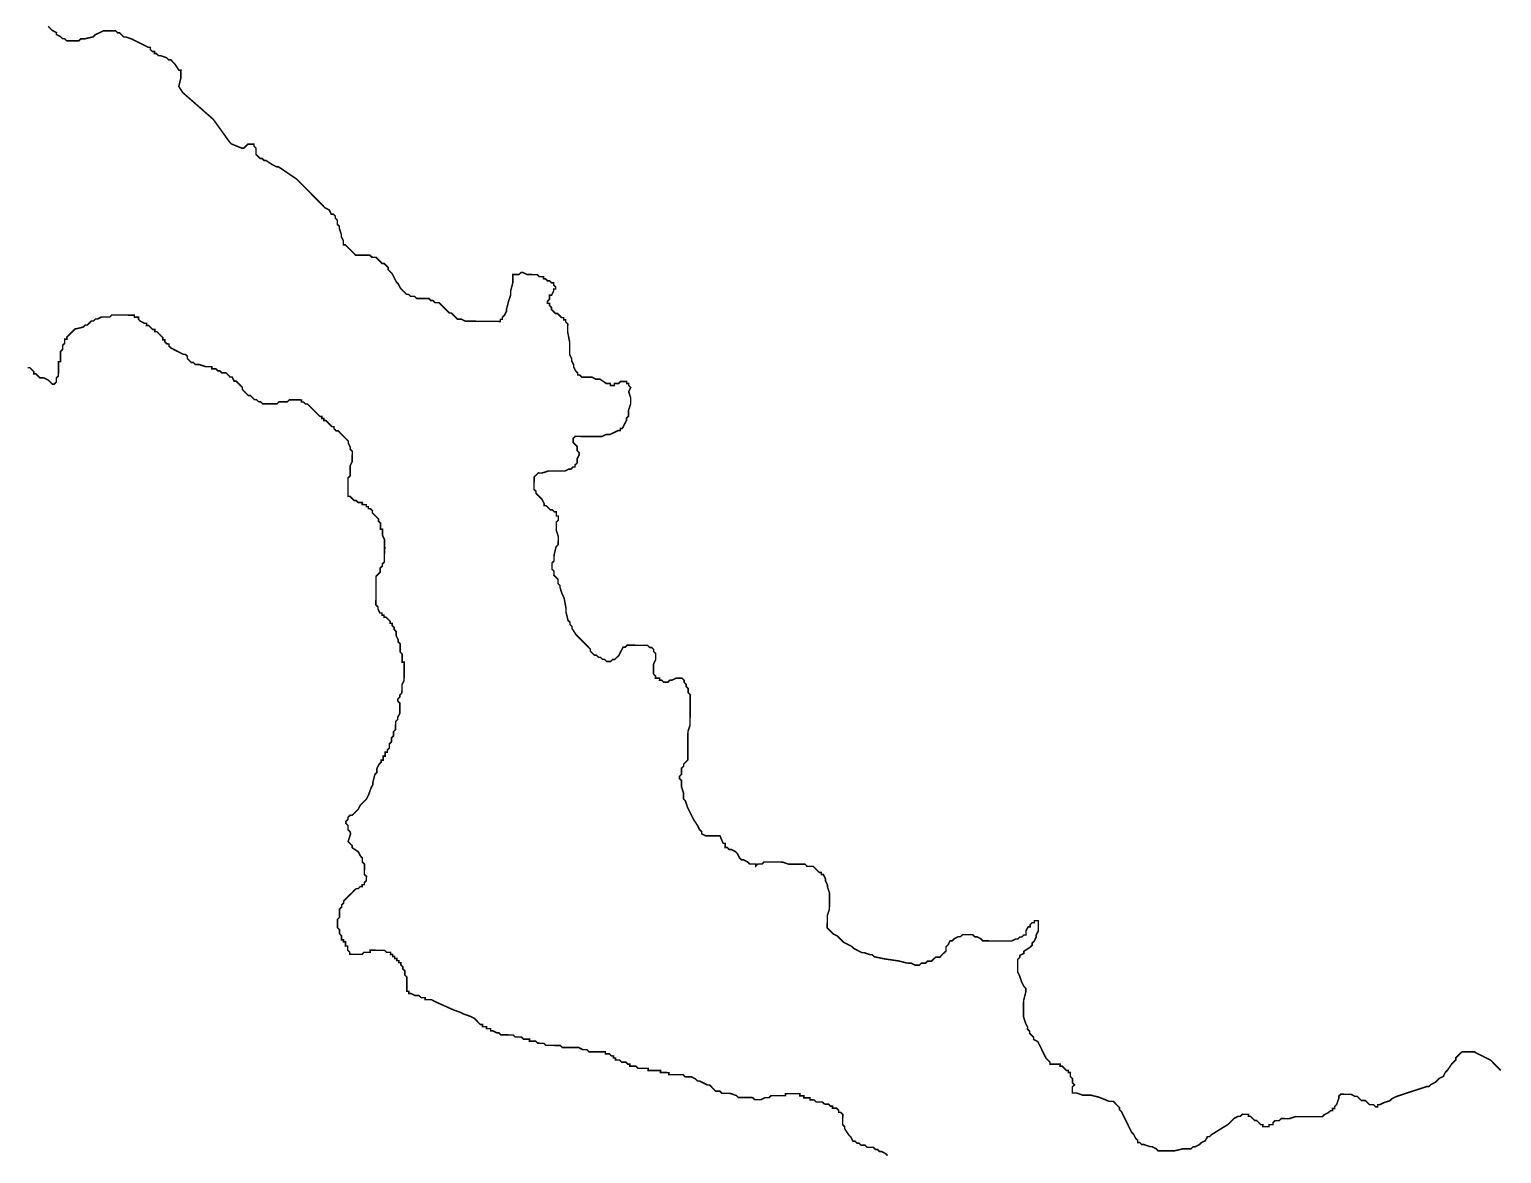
# Model space of a CAD drawing. Header units: metres. Extents: x 290190 to 339802, y 1811045 to 1991312.
# Drawn here: x 323827 to 326725, y 1852007 to 1854220 of the extents above; entities that cross this region are included whole.
import ezdxf

# ---------------------------------------------------------------- set-up
doc = ezdxf.new("R2010")
doc.units = ezdxf.units.M
doc.header["$MEASUREMENT"] = 0
doc.layers.add('HAZARDS LINE', color=1, linetype='Continuous')

msp = doc.modelspace()

# ---------------------------------------------------------------- linework, layer by layer
at = {"layer": 'HAZARDS LINE', "lineweight": 18}
for points in [[(326723.5, 1852170.7, 3.03, 3.03, 0), (326715.4, 1852178.8, 3.03, 3.03, 0), (326707.4, 1852186.9, 3.03, 3.03, 0), (326703.4, 1852190.9, 3.03, 3.03, 0), (326695.3, 1852195, 3.03, 3.03, 0), (326687.3, 1852199.1, 3.03, 3.03, 0), (326671.2, 1852207.2, 3.03, 3.03, 0), (326647, 1852207.3, 3.03, 3.03, 0), (326642.9, 1852203.3, 3.03, 3.03, 0), (326634.8, 1852195.3, 3.03, 3.03, 0), (326634.8, 1852191.3, 3.03, 3.03, 0), (326626.7, 1852183.2, 3.03, 3.03, 0), (326618.6, 1852171.2, 3.03, 3.03, 0), (326614.5, 1852167.2, 3.03, 3.03, 0), (326610.5, 1852159.1, 3.03, 3.03, 0), (326602.4, 1852155.1, 3.03, 3.03, 0), (326598.3, 1852151.1, 3.03, 3.03, 0), (326594.3, 1852147.1, 3.03, 3.03, 0), (326586.2, 1852143.1, 3.03, 3.03, 0), (326582.1, 1852139.1, 3.03, 3.03, 0), (326578.1, 1852139.1, 3.03, 3.03, 0), (326566, 1852135.1, 3.03, 3.03, 0), (326541.7, 1852127.2, 3.03, 3.03, 0), (326517.5, 1852119.2, 3.03, 3.03, 0), (326509.4, 1852115.2, 3.03, 3.03, 0), (326505.4, 1852111.2, 3.03, 3.03, 0), (326493.2, 1852107.2, 3.03, 3.03, 0), (326485.1, 1852103.2, 3.03, 3.03, 0), (326481.1, 1852103.2, 3.03, 3.03, 0), (326481.1, 1852099.2, 3.03, 3.03, 0), (326477.1, 1852099.2, 3.03, 3.03, 0), (326473, 1852103.3, 3.03, 3.03, 0), (326465, 1852103.3, 3.03, 3.03, 0), (326456.9, 1852111.4, 3.03, 3.03, 0), (326448.9, 1852111.5, 3.03, 3.03, 0), (326440.9, 1852119.6, 3.03, 3.03, 0), (326436.8, 1852119.6, 3.03, 3.03, 0), (326428.8, 1852123.7, 3.03, 3.03, 0), (326408.6, 1852123.8, 3.03, 3.03, 0), (326404.5, 1852119.8, 3.03, 3.03, 0), (326404.5, 1852115.7, 3.03, 3.03, 0), (326400.4, 1852103.6, 3.03, 3.03, 0), (326396.4, 1852099.6, 3.03, 3.03, 0), (326396.4, 1852095.6, 3.03, 3.03, 0), (326392.3, 1852095.6, 3.03, 3.03, 0), (326392.3, 1852091.6, 3.03, 3.03, 0), (326388.3, 1852091.6, 3.03, 3.03, 0), (326384.2, 1852087.6, 3.03, 3.03, 0), (326376.1, 1852083.6, 3.03, 3.03, 0), (326372.1, 1852079.6, 3.03, 3.03, 0), (326319.6, 1852079.8, 3.03, 3.03, 0), (326307.5, 1852075.8, 3.03, 3.03, 0), (326291.4, 1852075.9, 3.03, 3.03, 0), (326287.3, 1852071.9, 3.03, 3.03, 0), (326279.3, 1852071.9, 3.03, 3.03, 0), (326275.2, 1852067.9, 3.03, 3.03, 0), (326275.2, 1852063.9, 3.03, 3.03, 0), (326267.1, 1852063.9, 3.03, 3.03, 0), (326267.1, 1852059.9, 3.03, 3.03, 0), (326255, 1852060, 3.03, 3.03, 0), (326255, 1852064, 3.03, 3.03, 0), (326251, 1852064, 3.03, 3.03, 0), (326243, 1852072.1, 3.03, 3.03, 0), (326238.9, 1852072.1, 3.03, 3.03, 0), (326230.9, 1852080.2, 3.03, 3.03, 0), (326226.9, 1852080.3, 3.03, 3.03, 0), (326226.9, 1852084.3, 3.03, 3.03, 0), (326214.8, 1852084.4, 3.03, 3.03, 0), (326210.7, 1852080.3, 3.03, 3.03, 0), (326206.7, 1852080.4, 3.03, 3.03, 0), (326198.6, 1852076.4, 3.03, 3.03, 0), (326186.5, 1852064.3, 3.03, 3.03, 0), (326154.1, 1852044.3, 3.03, 3.03, 0), (326150, 1852040.3, 3.03, 3.03, 0), (326146, 1852040.3, 3.03, 3.03, 0), (326141.9, 1852032.3, 3.03, 3.03, 0), (326133.8, 1852028.3, 3.03, 3.03, 0), (326129.8, 1852024.3, 3.03, 3.03, 0), (326121.7, 1852020.3, 3.03, 3.03, 0), (326117.7, 1852020.3, 3.03, 3.03, 0), (326113.6, 1852016.3, 3.03, 3.03, 0), (326097.5, 1852016.3, 3.03, 3.03, 0), (326081.3, 1852012.4, 3.03, 3.03, 0), (326049.1, 1852012.5, 3.03, 3.03, 0), (326045, 1852016.6, 3.03, 3.03, 0), (326037, 1852020.7, 3.03, 3.03, 0), (326033, 1852020.7, 3.03, 3.03, 0), (326020.9, 1852024.8, 3.03, 3.03, 0), (326016.8, 1852024.8, 3.03, 3.03, 0), (326012.8, 1852028.8, 3.03, 3.03, 0), (326008.8, 1852028.9, 3.03, 3.03, 0), (326008.8, 1852032.9, 3.03, 3.03, 0), (326004.8, 1852037, 3.03, 3.03, 0), (326000.8, 1852045, 3.03, 3.03, 0), (325996.8, 1852049.1, 3.03, 3.03, 0), (325984.8, 1852073.4, 3.03, 3.03, 0), (325976.8, 1852089.5, 3.03, 3.03, 0), (325972.8, 1852093.6, 3.03, 3.03, 0), (325972.8, 1852097.6, 3.03, 3.03, 0), (325968.8, 1852101.7, 3.03, 3.03, 0), (325964.8, 1852105.7, 3.03, 3.03, 0), (325960.8, 1852109.8, 3.03, 3.03, 0), (325952.7, 1852109.8, 3.03, 3.03, 0), (325932.6, 1852118, 3.03, 3.03, 0), (325916.5, 1852122.1, 3.03, 3.03, 0), (325900.3, 1852122.2, 3.03, 3.03, 0), (325888.3, 1852126.3, 3.03, 3.03, 0), (325880.2, 1852126.3, 3.03, 3.03, 0), (325880.2, 1852138.4, 3.03, 3.03, 0), (325884.3, 1852142.4, 3.03, 3.03, 0), (325880.3, 1852146.5, 3.03, 3.03, 0), (325880.3, 1852154.6, 3.03, 3.03, 0), (325876.3, 1852158.6, 3.03, 3.03, 0), (325876.3, 1852166.7, 3.03, 3.03, 0), (325872.3, 1852166.7, 3.03, 3.03, 0), (325872.3, 1852170.7, 3.03, 3.03, 0), (325868.3, 1852170.7, 3.03, 3.03, 0), (325864.3, 1852174.8, 3.03, 3.03, 0), (325860.3, 1852178.9, 3.03, 3.03, 0), (325856.2, 1852178.9, 3.03, 3.03, 0), (325856.3, 1852182.9, 3.03, 3.03, 0), (325836.1, 1852183, 3.03, 3.03, 0), (325836.1, 1852187, 3.03, 3.03, 0), (325828.1, 1852195.1, 3.03, 3.03, 0), (325824.1, 1852203.2, 3.03, 3.03, 0), (325820.1, 1852211.3, 3.03, 3.03, 0), (325812.1, 1852227.5, 3.03, 3.03, 0), (325804, 1852231.6, 3.03, 3.03, 0), (325804.1, 1852235.6, 3.03, 3.03, 0), (325796, 1852243.7, 3.03, 3.03, 0), (325796.1, 1852247.8, 3.03, 3.03, 0), (325792, 1852251.8, 3.03, 3.03, 0), (325792.1, 1852255.8, 3.03, 3.03, 0), (325788.1, 1852263.9, 3.03, 3.03, 0), (325784.1, 1852276.1, 3.03, 3.03, 0), (325784.2, 1852308.3, 3.03, 3.03, 0), (325788.4, 1852324.4, 3.03, 3.03, 0), (325788.4, 1852332.5, 3.03, 3.03, 0), (325784.4, 1852336.6, 3.03, 3.03, 0), (325780.4, 1852344.7, 3.03, 3.03, 0), (325776.4, 1852356.8, 3.03, 3.03, 0), (325772.4, 1852364.9, 3.03, 3.03, 0), (325772.5, 1852389.1, 3.03, 3.03, 0), (325776.6, 1852393.1, 3.03, 3.03, 0), (325776.6, 1852397.1, 3.03, 3.03, 0), (325784.7, 1852401.1, 3.03, 3.03, 0), (325784.7, 1852405.2, 3.03, 3.03, 0), (325796.9, 1852413.2, 3.03, 3.03, 0), (325800.9, 1852417.2, 3.03, 3.03, 0), (325800.9, 1852421.2, 3.03, 3.03, 0), (325805, 1852425.2, 3.03, 3.03, 0), (325809.1, 1852433.3, 3.03, 3.03, 0), (325809.1, 1852437.3, 3.03, 3.03, 0), (325813.1, 1852445.4, 3.03, 3.03, 0), (325813.2, 1852465.5, 3.03, 3.03, 0), (325805.2, 1852465.6, 3.03, 3.03, 0), (325805.2, 1852461.5, 3.03, 3.03, 0), (325801.1, 1852461.6, 3.03, 3.03, 0), (325797.1, 1852457.5, 3.03, 3.03, 0), (325797, 1852453.5, 3.03, 3.03, 0), (325793, 1852453.5, 3.03, 3.03, 0), (325788.9, 1852445.5, 3.03, 3.03, 0), (325788.9, 1852437.4, 3.03, 3.03, 0), (325784.9, 1852437.4, 3.03, 3.03, 0), (325780.8, 1852433.4, 3.03, 3.03, 0), (325776.8, 1852433.4, 3.03, 3.03, 0), (325772.7, 1852429.4, 3.03, 3.03, 0), (325768.7, 1852429.4, 3.03, 3.03, 0), (325760.6, 1852425.4, 3.03, 3.03, 0), (325704.1, 1852425.7, 3.03, 3.03, 0), (325700.1, 1852429.8, 3.03, 3.03, 0), (325692.1, 1852433.8, 3.03, 3.03, 0), (325688, 1852433.9, 3.03, 3.03, 0), (325684, 1852437.9, 3.03, 3.03, 0), (325663.9, 1852438, 3.03, 3.03, 0), (325659.8, 1852434, 3.03, 3.03, 0), (325655.8, 1852434, 3.03, 3.03, 0), (325647.7, 1852430, 3.03, 3.03, 0), (325643.6, 1852426, 3.03, 3.03, 0), (325639.6, 1852426, 3.03, 3.03, 0), (325635.5, 1852418, 3.03, 3.03, 0), (325631.5, 1852414, 3.03, 3.03, 0), (325631.4, 1852405.9, 3.03, 3.03, 0), (325623.3, 1852397.9, 3.03, 3.03, 0), (325619.3, 1852393.8, 3.03, 3.03, 0), (325611.2, 1852393.9, 3.03, 3.03, 0), (325603.1, 1852385.9, 3.03, 3.03, 0), (325595, 1852385.9, 3.03, 3.03, 0), (325591, 1852381.9, 3.03, 3.03, 0), (325582.9, 1852381.9, 3.03, 3.03, 0), (325578.9, 1852377.9, 3.03, 3.03, 0), (325570.8, 1852377.9, 3.03, 3.03, 0), (325562.7, 1852382, 3.03, 3.03, 0), (325554.7, 1852382.1, 3.03, 3.03, 0), (325538.6, 1852386.2, 3.03, 3.03, 0), (325510.3, 1852390.3, 3.03, 3.03, 0), (325490.2, 1852394.5, 3.03, 3.03, 0), (325486.2, 1852398.5, 3.03, 3.03, 0), (325482.1, 1852398.5, 3.03, 3.03, 0), (325470.1, 1852402.6, 3.03, 3.03, 0), (325466, 1852402.6, 3.03, 3.03, 0), (325458, 1852406.7, 3.03, 3.03, 0), (325449.9, 1852410.8, 3.03, 3.03, 0), (325445.9, 1852414.9, 3.03, 3.03, 0), (325429.8, 1852423, 3.03, 3.03, 0), (325417.8, 1852435.2, 3.03, 3.03, 0), (325409.7, 1852439.2, 3.03, 3.03, 0), (325401.7, 1852447.3, 3.03, 3.03, 0), (325397.7, 1852451.4, 3.03, 3.03, 0), (325397.8, 1852475.6, 3.03, 3.03, 0), (325401.9, 1852487.7, 3.03, 3.03, 0), (325402.1, 1852520, 3.03, 3.03, 0), (325398.1, 1852532.1, 3.03, 3.03, 0), (325398.1, 1852536.1, 3.03, 3.03, 0), (325394.1, 1852544.2, 3.03, 3.03, 0), (325394.1, 1852548.2, 3.03, 3.03, 0), (325390.1, 1852556.3, 3.03, 3.03, 0), (325386.1, 1852556.3, 3.03, 3.03, 0), (325386.1, 1852560.4, 3.03, 3.03, 0), (325382.1, 1852560.4, 3.03, 3.03, 0), (325378.1, 1852564.5, 3.03, 3.03, 0), (325370, 1852572.6, 3.03, 3.03, 0), (325357.9, 1852572.6, 3.03, 3.03, 0), (325353.9, 1852576.7, 3.03, 3.03, 0), (325321.7, 1852576.8, 3.03, 3.03, 0), (325309.6, 1852580.9, 3.03, 3.03, 0), (325273.3, 1852581.1, 3.03, 3.03, 0), (325269.2, 1852577.1, 3.03, 3.03, 0), (325261.1, 1852577.1, 3.03, 3.03, 0), (325257.1, 1852573.1, 3.03, 3.03, 0), (325257.1, 1852577.1, 3.03, 3.03, 0), (325245, 1852577.2, 3.03, 3.03, 0), (325241, 1852581.2, 3.03, 3.03, 0), (325233, 1852585.3, 3.03, 3.03, 0), (325228.9, 1852585.3, 3.03, 3.03, 0), (325224.9, 1852589.4, 3.03, 3.03, 0), (325220.9, 1852597.5, 3.03, 3.03, 0), (325216.9, 1852601.5, 3.03, 3.03, 0), (325208.8, 1852605.6, 3.03, 3.03, 0), (325204.8, 1852605.6, 3.03, 3.03, 0), (325200.8, 1852609.7, 3.03, 3.03, 0), (325196.8, 1852609.7, 3.03, 3.03, 0), (325196.8, 1852617.8, 3.03, 3.03, 0), (325192.8, 1852617.8, 3.03, 3.03, 0), (325186.6, 1852632.4, 3.02, 3.02, 0), (325158.4, 1852632.6, 3.02, 3.02, 0), (325150.4, 1852636.6, 3.02, 3.02, 0), (325150.4, 1852640.7, 3.02, 3.02, 0), (325146.4, 1852644.7, 3.02, 3.02, 0), (325142.4, 1852652.8, 3.02, 3.02, 0), (325134.5, 1852664.9, 3.02, 3.02, 0), (325130.5, 1852673, 3.02, 3.02, 0), (325122.5, 1852689.1, 3.02, 3.02, 0), (325118.6, 1852701.2, 3.02, 3.02, 0), (325114.6, 1852705.3, 3.02, 3.02, 0), (325114.7, 1852717.4, 3.02, 3.02, 0), (325110.7, 1852729.5, 3.02, 3.02, 0), (325110.8, 1852741.5, 3.02, 3.02, 0), (325106.8, 1852745.6, 3.02, 3.02, 0), (325106.8, 1852749.6, 3.02, 3.02, 0), (325110.9, 1852753.6, 3.02, 3.02, 0), (325110.9, 1852765.7, 3.02, 3.02, 0), (325115, 1852769.7, 3.02, 3.02, 0), (325115, 1852773.7, 3.02, 3.02, 0), (325123.1, 1852781.7, 3.02, 3.02, 0), (325123.5, 1852838, 3.02, 3.02, 0), (325127.6, 1852850.1, 3.02, 3.02, 0), (325127.9, 1852910.5, 3.02, 3.02, 0), (325123.9, 1852914.5, 3.02, 3.02, 0), (325124, 1852922.6, 3.02, 3.02, 0), (325120, 1852926.6, 3.02, 3.02, 0), (325120, 1852930.6, 3.02, 3.02, 0), (325116, 1852934.7, 3.02, 3.02, 0), (325116, 1852938.7, 3.02, 3.02, 0), (325112, 1852942.8, 3.02, 3.02, 0), (325100, 1852942.8, 3.02, 3.02, 0), (325091.9, 1852938.9, 3.02, 3.02, 0), (325087.9, 1852938.9, 3.02, 3.02, 0), (325083.8, 1852934.9, 3.02, 3.02, 0), (325075.8, 1852934.9, 3.02, 3.02, 0), (325071.8, 1852939, 3.02, 3.02, 0), (325067.7, 1852939, 3.02, 3.02, 0), (325067.8, 1852943, 3.02, 3.02, 0), (325059.7, 1852943.1, 3.02, 3.02, 0), (325059.7, 1852947.1, 3.02, 3.02, 0), (325055.7, 1852951.2, 3.02, 3.02, 0), (325055.9, 1852971.3, 3.02, 3.02, 0), (325059.9, 1852979.3, 3.02, 3.02, 0), (325060, 1852991.4, 3.02, 3.02, 0), (325056, 1852995.4, 3.02, 3.02, 0), (325056, 1852999.5, 3.02, 3.02, 0), (325052, 1853003.5, 3.02, 3.02, 0), (325048, 1853003.5, 3.02, 3.02, 0), (325044, 1853007.6, 3.02, 3.02, 0), (325003.8, 1853007.8, 3.02, 3.02, 0), (324999.7, 1853003.8, 3.02, 3.02, 0), (324995.7, 1853003.8, 3.02, 3.02, 0), (324991.6, 1852995.8, 3.02, 3.02, 0), (324987.6, 1852987.8, 3.02, 3.02, 0), (324983.5, 1852983.8, 3.02, 3.02, 0), (324979.5, 1852979.8, 3.02, 3.02, 0), (324975.4, 1852979.8, 3.02, 3.02, 0), (324971.4, 1852975.8, 3.02, 3.02, 0), (324963.3, 1852975.9, 3.02, 3.02, 0), (324959.3, 1852979.9, 3.02, 3.02, 0), (324955.3, 1852979.9, 3.02, 3.02, 0), (324951.3, 1852984, 3.02, 3.02, 0), (324947.3, 1852984, 3.02, 3.02, 0), (324943.3, 1852988.1, 3.02, 3.02, 0), (324939.3, 1852988.1, 3.02, 3.02, 0), (324931.3, 1852996.2, 3.02, 3.02, 0), (324931.3, 1853000.2, 3.02, 3.02, 0), (324927.3, 1853004.3, 3.02, 3.02, 0), (324923.3, 1853008.3, 3.02, 3.02, 0), (324915.3, 1853016.4, 3.02, 3.02, 0), (324903.3, 1853028.6, 3.02, 3.02, 0), (324895.3, 1853040.7, 3.02, 3.02, 0), (324895.3, 1853044.7, 3.02, 3.02, 0), (324891.3, 1853048.8, 3.02, 3.02, 0), (324891.4, 1853052.8, 3.02, 3.02, 0), (324887.4, 1853056.8, 3.02, 3.02, 0), (324883.4, 1853073, 3.02, 3.02, 0), (324883.5, 1853081, 3.02, 3.02, 0), (324879.6, 1853101.1, 3.02, 3.02, 0), (324875.6, 1853109.2, 3.02, 3.02, 0), (324871.7, 1853121.3, 3.02, 3.02, 0), (324871.7, 1853125.3, 3.02, 3.02, 0), (324867.7, 1853129.4, 3.02, 3.02, 0), (324867.7, 1853137.4, 3.02, 3.02, 0), (324863.7, 1853141.5, 3.02, 3.02, 0), (324859.7, 1853145.5, 3.02, 3.02, 0), (324859.8, 1853153.6, 3.02, 3.02, 0), (324855.8, 1853157.6, 3.02, 3.02, 0), (324855.9, 1853169.7, 3.02, 3.02, 0), (324859.9, 1853173.7, 3.02, 3.02, 0), (324860, 1853185.8, 3.02, 3.02, 0), (324864.1, 1853201.9, 3.02, 3.02, 0), (324868.2, 1853205.9, 3.02, 3.02, 0), (324868.3, 1853222, 3.02, 3.02, 0), (324864.3, 1853234.1, 3.02, 3.02, 0), (324864.4, 1853250.2, 3.02, 3.02, 0), (324868.5, 1853254.2, 3.02, 3.02, 0), (324868.5, 1853262.2, 3.02, 3.02, 0), (324864.5, 1853262.2, 3.02, 3.02, 0), (324864.5, 1853270.3, 3.02, 3.02, 0), (324860.5, 1853270.3, 3.02, 3.02, 0), (324856.5, 1853274.4, 3.02, 3.02, 0), (324852.5, 1853274.4, 3.02, 3.02, 0), (324848.5, 1853278.4, 3.02, 3.02, 0), (324844.5, 1853282.5, 3.02, 3.02, 0), (324840.5, 1853282.5, 3.02, 3.02, 0), (324840.5, 1853286.5, 3.02, 3.02, 0), (324836.5, 1853294.6, 3.02, 3.02, 0), (324828.5, 1853302.7, 3.02, 3.02, 0), (324824.5, 1853306.7, 3.02, 3.02, 0), (324824.5, 1853310.8, 3.02, 3.02, 0), (324820.5, 1853314.8, 3.02, 3.02, 0), (324820.7, 1853339, 3.02, 3.02, 0), (324824.7, 1853343, 3.02, 3.02, 0), (324828.8, 1853347, 3.02, 3.02, 0), (324836.8, 1853346.9, 3.02, 3.02, 0), (324848.9, 1853350.9, 3.02, 3.02, 0), (324881.1, 1853350.7, 3.02, 3.02, 0), (324889.2, 1853354.6, 3.02, 3.02, 0), (324893.2, 1853354.6, 3.02, 3.02, 0), (324897.3, 1853358.6, 3.02, 3.02, 0), (324901.3, 1853358.6, 3.02, 3.02, 0), (324901.3, 1853362.6, 3.02, 3.02, 0), (324905.4, 1853366.6, 3.02, 3.02, 0), (324905.4, 1853374.7, 3.02, 3.02, 0), (324909.5, 1853382.7, 3.02, 3.02, 0), (324909.5, 1853386.7, 3.02, 3.02, 0), (324905.5, 1853390.8, 3.02, 3.02, 0), (324905.6, 1853398.8, 3.02, 3.02, 0), (324901.6, 1853402.9, 3.02, 3.02, 0), (324897.6, 1853406.9, 3.02, 3.02, 0), (324897.6, 1853415, 3.02, 3.02, 0), (324901.7, 1853419, 3.02, 3.02, 0), (324954, 1853418.6, 3.02, 3.02, 0), (324962, 1853422.6, 3.02, 3.02, 0), (324970.1, 1853422.6, 3.02, 3.02, 0), (324986.2, 1853430.5, 3.02, 3.02, 0), (324990.3, 1853430.5, 3.02, 3.02, 0), (324990.3, 1853434.5, 3.02, 3.02, 0), (324994.3, 1853434.5, 3.02, 3.02, 0), (324998.4, 1853442.5, 3.02, 3.02, 0), (325002.5, 1853450.6, 3.02, 3.02, 0), (325002.5, 1853454.6, 3.02, 3.02, 0), (325006.5, 1853458.6, 3.02, 3.02, 0), (325006.6, 1853470.6, 3.02, 3.02, 0), (325010.7, 1853482.7, 3.02, 3.02, 0), (325010.8, 1853494.8, 3.02, 3.02, 0), (325006.8, 1853506.9, 3.02, 3.02, 0), (325010.9, 1853514.9, 3.02, 3.02, 0), (325006.9, 1853518.9, 3.02, 3.02, 0), (325006.9, 1853523, 3.02, 3.02, 0), (325002.9, 1853523, 3.02, 3.02, 0), (325002.9, 1853527, 3.02, 3.02, 0), (324990.8, 1853527.1, 3.02, 3.02, 0), (324986.8, 1853523.1, 3.02, 3.02, 0), (324978.7, 1853523.1, 3.02, 3.02, 0), (324978.7, 1853519.1, 3.02, 3.02, 0), (324970.7, 1853519.2, 3.02, 3.02, 0), (324970.7, 1853523.2, 3.02, 3.02, 0), (324962.7, 1853523.2, 3.02, 3.02, 0), (324950.6, 1853531.4, 3.02, 3.02, 0), (324942.6, 1853531.4, 3.02, 3.02, 0), (324934.6, 1853535.5, 3.02, 3.02, 0), (324914.4, 1853535.6, 3.02, 3.02, 0), (324910.4, 1853539.7, 3.02, 3.02, 0), (324906.4, 1853539.7, 3.02, 3.02, 0), (324906.4, 1853543.7, 3.02, 3.02, 0), (324902.4, 1853547.8, 3.02, 3.02, 0), (324898.5, 1853555.8, 3.02, 3.02, 0), (324898.5, 1853559.9, 3.02, 3.02, 0), (324894.5, 1853567.9, 3.02, 3.02, 0), (324894.5, 1853572, 3.02, 3.02, 0), (324890.6, 1853580, 3.02, 3.02, 0), (324890.7, 1853604.2, 3.02, 3.02, 0), (324886.8, 1853624.3, 3.02, 3.02, 0), (324886.9, 1853640.4, 3.02, 3.02, 0), (324882.9, 1853644.5, 3.02, 3.02, 0), (324882.9, 1853648.5, 3.02, 3.02, 0), (324878.9, 1853648.5, 3.02, 3.02, 0), (324878.9, 1853652.5, 3.02, 3.02, 0), (324874.9, 1853652.6, 3.02, 3.02, 0), (324866.9, 1853660.7, 3.02, 3.02, 0), (324862.9, 1853660.7, 3.02, 3.02, 0), (324854.9, 1853668.8, 3.02, 3.02, 0), (324854.9, 1853672.8, 3.02, 3.02, 0), (324850.9, 1853676.9, 3.02, 3.02, 0), (324850.9, 1853680.9, 3.02, 3.02, 0), (324846.9, 1853680.9, 3.02, 3.02, 0), (324846.9, 1853684.9, 3.02, 3.02, 0), (324851, 1853688.9, 3.02, 3.02, 0), (324851, 1853697, 3.02, 3.02, 0), (324855.1, 1853697, 3.02, 3.02, 0), (324859.1, 1853705, 3.02, 3.02, 0), (324859.2, 1853709, 3.02, 3.02, 0), (324863.2, 1853709, 3.02, 3.02, 0), (324863.2, 1853713, 3.02, 3.02, 0), (324859.2, 1853717.1, 3.02, 3.02, 0), (324859.2, 1853721.1, 3.02, 3.02, 0), (324855.2, 1853721.1, 3.02, 3.02, 0), (324851.2, 1853725.2, 3.02, 3.02, 0), (324847.2, 1853725.2, 3.02, 3.02, 0), (324843.2, 1853729.2, 3.02, 3.02, 0), (324839.2, 1853729.3, 3.02, 3.02, 0), (324839.2, 1853733.3, 3.02, 3.02, 0), (324831.1, 1853733.3, 3.02, 3.02, 0), (324827.1, 1853737.4, 3.02, 3.02, 0), (324807, 1853737.5, 3.02, 3.02, 0), (324799, 1853741.6, 3.02, 3.02, 0), (324795, 1853741.6, 3.02, 3.02, 0), (324790.9, 1853737.6, 3.02, 3.02, 0), (324778.9, 1853737.7, 3.02, 3.02, 0), (324778.8, 1853721.6, 3.02, 3.02, 0), (324774.6, 1853705.5, 3.02, 3.02, 0), (324774.6, 1853697.5, 3.02, 3.02, 0), (324770.5, 1853685.4, 3.02, 3.02, 0), (324766.4, 1853669.3, 3.02, 3.02, 0), (324766.3, 1853665.3, 3.02, 3.02, 0), (324762.3, 1853657.3, 3.02, 3.02, 0), (324758.2, 1853653.3, 3.02, 3.02, 0), (324758.2, 1853649.3, 3.02, 3.02, 0), (324754.2, 1853649.3, 3.02, 3.02, 0), (324754.1, 1853645.3, 3.02, 3.02, 0), (324685.7, 1853645.7, 3.02, 3.02, 0), (324677.7, 1853649.7, 3.02, 3.02, 0), (324669.7, 1853649.8, 3.02, 3.02, 0), (324665.7, 1853653.8, 3.02, 3.02, 0), (324657.7, 1853661.9, 3.02, 3.02, 0), (324653.6, 1853662, 3.02, 3.02, 0), (324637.6, 1853678.2, 3.02, 3.02, 0), (324633.6, 1853682.2, 3.02, 3.02, 0), (324625.6, 1853682.3, 3.02, 3.02, 0), (324621.6, 1853686.3, 3.02, 3.02, 0), (324617.6, 1853686.3, 3.02, 3.02, 0), (324613.6, 1853690.4, 3.02, 3.02, 0), (324589.4, 1853690.5, 3.02, 3.02, 0), (324585.4, 1853694.6, 3.02, 3.02, 0), (324577.4, 1853694.6, 3.02, 3.02, 0), (324573.4, 1853698.7, 3.02, 3.02, 0), (324569.4, 1853698.7, 3.02, 3.02, 0), (324561.4, 1853706.8, 3.02, 3.02, 0), (324557.4, 1853710.9, 3.02, 3.02, 0), (324553.4, 1853718.9, 3.02, 3.02, 0), (324549.4, 1853723, 3.02, 3.02, 0), (324541.4, 1853739.1, 3.02, 3.02, 0), (324533.4, 1853747.2, 3.02, 3.02, 0), (324533.5, 1853751.2, 3.02, 3.02, 0), (324529.5, 1853755.3, 3.02, 3.02, 0), (324525.5, 1853759.3, 3.02, 3.02, 0), (324521.4, 1853759.4, 3.02, 3.02, 0), (324517.4, 1853763.4, 3.02, 3.02, 0), (324509.4, 1853771.5, 3.02, 3.02, 0), (324501.4, 1853771.6, 3.02, 3.02, 0), (324497.4, 1853775.6, 3.02, 3.02, 0), (324469.2, 1853775.8, 3.02, 3.02, 0), (324461.2, 1853783.9, 3.02, 3.02, 0), (324457.2, 1853787.9, 3.02, 3.02, 0), (324453.2, 1853792, 3.02, 3.02, 0), (324449.2, 1853796, 3.02, 3.02, 0), (324445.2, 1853796.1, 3.02, 3.02, 0), (324445.3, 1853804.1, 3.02, 3.02, 0), (324441.3, 1853812.2, 3.02, 3.02, 0), (324441.3, 1853816.2, 3.02, 3.02, 0), (324437.4, 1853828.3, 3.02, 3.02, 0), (324437.4, 1853832.3, 3.02, 3.02, 0), (324433.4, 1853836.4, 3.02, 3.02, 0), (324433.4, 1853844.4, 3.02, 3.02, 0), (324429.4, 1853848.5, 3.02, 3.02, 0), (324429.5, 1853852.5, 3.02, 3.02, 0), (324425.5, 1853856.5, 3.02, 3.02, 0), (324421.4, 1853856.6, 3.02, 3.02, 0), (324417.5, 1853864.6, 3.02, 3.02, 0), (324409.4, 1853868.7, 3.02, 3.02, 0), (324389.4, 1853889, 3.02, 3.02, 0), (324373.4, 1853905.2, 3.02, 3.02, 0), (324353.4, 1853925.4, 3.02, 3.02, 0), (324317.4, 1853949.8, 3.02, 3.02, 0), (324313.4, 1853949.8, 3.02, 3.02, 0), (324305.3, 1853953.9, 3.02, 3.02, 0), (324293.3, 1853962, 3.02, 3.02, 0), (324289.3, 1853962, 3.02, 3.02, 0), (324285.3, 1853966.1, 3.02, 3.02, 0), (324281.3, 1853966.1, 3.02, 3.02, 0), (324277.3, 1853970.1, 3.02, 3.02, 0), (324273.3, 1853974.2, 3.02, 3.02, 0), (324273.3, 1853978.2, 3.02, 3.02, 0), (324273.3, 1853986.3, 3.02, 3.02, 0), (324269.3, 1853990.3, 3.02, 3.02, 0), (324269.4, 1853994.3, 3.02, 3.02, 0), (324265.3, 1853994.4, 3.02, 3.02, 0), (324257.3, 1853994.4, 3.02, 3.02, 0), (324249.2, 1853986.4, 3.02, 3.02, 0), (324245.2, 1853986.4, 3.02, 3.02, 0), (324225.1, 1853994.6, 3.02, 3.02, 0), (324221.1, 1853998.7, 3.02, 3.02, 0), (324189.2, 1854043.1, 3.02, 3.02, 0), (324129.1, 1854095.8, 3.02, 3.02, 0), (324121.2, 1854107.9, 3.02, 3.02, 0), (324125.3, 1854124, 3.02, 3.02, 0), (324125.3, 1854132.1, 3.02, 3.02, 0), (324125.4, 1854140.1, 3.02, 3.02, 0), (324121.4, 1854140.1, 3.02, 3.02, 0), (324113.4, 1854152.3, 3.02, 3.02, 0), (324109.4, 1854156.3, 3.02, 3.02, 0), (324105.4, 1854160.4, 3.02, 3.02, 0), (324101.4, 1854160.4, 3.02, 3.02, 0), (324097.4, 1854164.4, 3.02, 3.02, 0), (324085.3, 1854168.5, 3.02, 3.02, 0), (324081.3, 1854168.6, 3.02, 3.02, 0), (324077.3, 1854172.6, 3.02, 3.02, 0), (324073.3, 1854172.6, 3.02, 3.02, 0), (324073.3, 1854176.7, 3.02, 3.02, 0), (324069.3, 1854176.7, 3.02, 3.02, 0), (324065.3, 1854180.7, 3.02, 3.02, 0), (324065.3, 1854184.8, 3.02, 3.02, 0), (324061.3, 1854184.8, 3.02, 3.02, 0), (324053.2, 1854188.9, 3.02, 3.02, 0), (324045.2, 1854192.9, 3.02, 3.02, 0), (324029.2, 1854201.1, 3.02, 3.02, 0), (324017.1, 1854205.2, 3.02, 3.02, 0), (324013.1, 1854205.2, 3.02, 3.02, 0), (324005.1, 1854213.3, 3.02, 3.02, 0), (324001.1, 1854213.3, 3.02, 3.02, 0), (323997.1, 1854217.4, 3.02, 3.02, 0), (323993.1, 1854217.4, 3.02, 3.02, 0), (323989, 1854217.4, 3.02, 3.02, 0), (323985, 1854217.4, 3.02, 3.02, 0), (323981, 1854217.5, 3.02, 3.02, 0), (323977, 1854217.5, 3.02, 3.02, 0), (323972.9, 1854217.5, 3.02, 3.02, 0), (323964.9, 1854213.5, 3.02, 3.02, 0), (323956.8, 1854209.6, 3.02, 3.02, 0), (323952.7, 1854205.6, 3.02, 3.02, 0), (323936.6, 1854201.6, 3.02, 3.02, 0), (323928.6, 1854201.7, 3.02, 3.02, 0), (323924.5, 1854197.7, 3.02, 3.02, 0), (323920.5, 1854197.7, 3.02, 3.02, 0), (323916.5, 1854197.7, 3.02, 3.02, 0), (323912.5, 1854197.8, 3.02, 3.02, 0), (323908.4, 1854197.8, 3.02, 3.02, 0), (323904.4, 1854197.8, 3.02, 3.02, 0), (323900.4, 1854197.8, 3.02, 3.02, 0), (323896.4, 1854201.9, 3.02, 3.02, 0), (323892.4, 1854201.9, 3.02, 3.02, 0), (323888.4, 1854206, 3.02, 3.02, 0), (323880.3, 1854210, 3.02, 3.02, 0), (323880.4, 1854214.1, 3.02, 3.02, 0), (323872.3, 1854218.1, 3.02, 3.02, 0), (323864.3, 1854226.2, 3.02, 3.02, 0)], [(323824, 1853554.3, 3.02, 3.02, 0), (323828, 1853554.3, 3.02, 3.02, 0), (323832, 1853550.3, 3.02, 3.02, 0), (323836, 1853546.2, 3.02, 3.02, 0), (323836, 1853542.2, 3.02, 3.02, 0), (323840, 1853542.2, 3.02, 3.02, 0), (323844, 1853538.1, 3.02, 3.02, 0), (323848, 1853534.1, 3.02, 3.02, 0), (323856.1, 1853534, 3.02, 3.02, 0), (323864.1, 1853529.9, 3.02, 3.02, 0), (323868.1, 1853525.9, 3.02, 3.02, 0), (323872.1, 1853521.9, 3.02, 3.02, 0), (323876.1, 1853521.8, 3.02, 3.02, 0), (323880.2, 1853525.8, 3.02, 3.02, 0), (323880.2, 1853533.9, 3.02, 3.02, 0), (323884.3, 1853537.9, 3.02, 3.02, 0), (323884.5, 1853566, 3.02, 3.02, 0), (323888.5, 1853566, 3.02, 3.02, 0), (323888.6, 1853586.1, 3.02, 3.02, 0), (323892.6, 1853590.1, 3.02, 3.02, 0), (323892.7, 1853598.2, 3.02, 3.02, 0), (323896.7, 1853602.2, 3.02, 3.02, 0), (323896.8, 1853610.2, 3.02, 3.02, 0), (323900.8, 1853610.2, 3.02, 3.02, 0), (323900.8, 1853614.2, 3.02, 3.02, 0), (323904.9, 1853618.2, 3.02, 3.02, 0), (323908.9, 1853622.2, 3.02, 3.02, 0), (323913, 1853626.2, 3.02, 3.02, 0), (323917, 1853630.2, 3.02, 3.02, 0), (323933.2, 1853634.2, 3.02, 3.02, 0), (323937.2, 1853638.2, 3.02, 3.02, 0), (323941.2, 1853638.1, 3.02, 3.02, 0), (323945.3, 1853642.1, 3.02, 3.02, 0), (323949.3, 1853646.1, 3.02, 3.02, 0), (323953.4, 1853646.1, 3.02, 3.02, 0), (323957.4, 1853650.1, 3.02, 3.02, 0), (323961.4, 1853650.1, 3.02, 3.02, 0), (323969.5, 1853654.1, 3.02, 3.02, 0), (323985.6, 1853654, 3.02, 3.02, 0), (323989.6, 1853658, 3.02, 3.02, 0), (324033.9, 1853657.7, 3.02, 3.02, 0), (324033.9, 1853653.7, 3.02, 3.02, 0), (324041.9, 1853653.6, 3.02, 3.02, 0), (324041.9, 1853649.6, 3.02, 3.02, 0), (324045.9, 1853645.6, 3.02, 3.02, 0), (324053.9, 1853641.5, 3.02, 3.02, 0), (324058, 1853641.5, 3.02, 3.02, 0), (324057.9, 1853637.4, 3.02, 3.02, 0), (324062, 1853637.4, 3.02, 3.02, 0), (324065.9, 1853633.4, 3.02, 3.02, 0), (324069.9, 1853629.3, 3.02, 3.02, 0), (324074, 1853629.3, 3.02, 3.02, 0), (324073.9, 1853625.3, 3.02, 3.02, 0), (324078, 1853625.2, 3.02, 3.02, 0), (324082, 1853621.2, 3.02, 3.02, 0), (324086, 1853617.1, 3.02, 3.02, 0), (324090, 1853613.1, 3.02, 3.02, 0), (324089.9, 1853609.1, 3.02, 3.02, 0), (324094, 1853609, 3.02, 3.02, 0), (324093.9, 1853605, 3.02, 3.02, 0), (324097.9, 1853601, 3.02, 3.02, 0), (324102, 1853600.9, 3.02, 3.02, 0), (324101.9, 1853596.9, 3.02, 3.02, 0), (324105.9, 1853592.9, 3.02, 3.02, 0), (324114, 1853588.8, 3.02, 3.02, 0), (324130, 1853580.6, 3.02, 3.02, 0), (324134, 1853580.6, 3.02, 3.02, 0), (324138, 1853576.6, 3.02, 3.02, 0), (324138, 1853572.5, 3.02, 3.02, 0), (324146, 1853564.4, 3.02, 3.02, 0), (324150, 1853564.4, 3.02, 3.02, 0), (324154, 1853560.4, 3.02, 3.02, 0), (324162.1, 1853560.3, 3.02, 3.02, 0), (324174.1, 1853556.2, 3.02, 3.02, 0), (324186.2, 1853556.2, 3.02, 3.02, 0), (324186.2, 1853552.1, 3.02, 3.02, 0), (324194.2, 1853552.1, 3.02, 3.02, 0), (324198.2, 1853548, 3.02, 3.02, 0), (324202.2, 1853548, 3.02, 3.02, 0), (324206.2, 1853544, 3.02, 3.02, 0), (324214.3, 1853543.9, 3.02, 3.02, 0), (324218.3, 1853539.9, 3.02, 3.02, 0), (324222.3, 1853535.8, 3.02, 3.02, 0), (324226.3, 1853535.8, 3.02, 3.02, 0), (324230.3, 1853527.7, 3.02, 3.02, 0), (324234.3, 1853527.7, 3.02, 3.02, 0), (324238.3, 1853523.6, 3.02, 3.02, 0), (324242.3, 1853519.6, 3.02, 3.02, 0), (324246.3, 1853515.5, 3.02, 3.02, 0), (324246.3, 1853511.5, 3.02, 3.02, 0), (324254.3, 1853503.4, 3.02, 3.02, 0), (324258.3, 1853499.4, 3.02, 3.02, 0), (324262.3, 1853499.3, 3.02, 3.02, 0), (324266.3, 1853495.3, 3.02, 3.02, 0), (324270.3, 1853491.2, 3.02, 3.02, 0), (324274.3, 1853491.2, 3.02, 3.02, 0), (324278.3, 1853487.2, 3.02, 3.02, 0), (324282.4, 1853487.1, 3.02, 3.02, 0), (324286.4, 1853483.1, 3.02, 3.02, 0), (324314.5, 1853482.9, 3.02, 3.02, 0), (324318.6, 1853486.9, 3.02, 3.02, 0), (324334.7, 1853486.8, 3.02, 3.02, 0), (324338.7, 1853490.8, 3.02, 3.02, 0), (324362.9, 1853490.7, 3.02, 3.02, 0), (324362.8, 1853486.7, 3.02, 3.02, 0), (324366.9, 1853486.6, 3.02, 3.02, 0), (324370.9, 1853482.6, 3.02, 3.02, 0), (324374.9, 1853482.6, 3.02, 3.02, 0), (324378.9, 1853478.5, 3.02, 3.02, 0), (324386.9, 1853470.4, 3.02, 3.02, 0), (324390.9, 1853466.4, 3.02, 3.02, 0), (324394.9, 1853462.3, 3.02, 3.02, 0), (324398.9, 1853458.3, 3.02, 3.02, 0), (324402.9, 1853458.2, 3.02, 3.02, 0), (324402.9, 1853454.2, 3.02, 3.02, 0), (324406.9, 1853454.2, 3.02, 3.02, 0), (324406.9, 1853450.2, 3.02, 3.02, 0), (324410.9, 1853450.1, 3.02, 3.02, 0), (324414.9, 1853446.1, 3.02, 3.02, 0), (324418.9, 1853442, 3.02, 3.02, 0), (324422.9, 1853438, 3.02, 3.02, 0), (324426.9, 1853438, 3.02, 3.02, 0), (324426.9, 1853433.9, 3.02, 3.02, 0), (324430.9, 1853429.9, 3.02, 3.02, 0), (324434.9, 1853429.9, 3.02, 3.02, 0), (324438.9, 1853425.8, 3.02, 3.02, 0), (324446.9, 1853417.7, 3.02, 3.02, 0), (324450.9, 1853413.7, 3.02, 3.02, 0), (324454.9, 1853409.6, 3.02, 3.02, 0), (324454.9, 1853405.6, 3.02, 3.02, 0), (324458.9, 1853397.5, 3.02, 3.02, 0), (324458.8, 1853393.5, 3.02, 3.02, 0), (324462.8, 1853389.5, 3.02, 3.02, 0), (324462.7, 1853369.3, 3.02, 3.02, 0), (324458.7, 1853361.3, 3.02, 3.02, 0), (324458.5, 1853341.2, 3.02, 3.02, 0), (324454.5, 1853337.2, 3.02, 3.02, 0), (324454.3, 1853301, 3.02, 3.02, 0), (324458.3, 1853300.9, 3.02, 3.02, 0), (324466.3, 1853292.8, 3.02, 3.02, 0), (324470.3, 1853292.8, 3.02, 3.02, 0), (324474.3, 1853288.8, 3.02, 3.02, 0), (324482.4, 1853288.7, 3.02, 3.02, 0), (324482.3, 1853284.7, 3.02, 3.02, 0), (324490.4, 1853284.6, 3.02, 3.02, 0), (324490.4, 1853280.6, 3.02, 3.02, 0), (324494.4, 1853280.6, 3.02, 3.02, 0), (324494.4, 1853276.6, 3.02, 3.02, 0), (324498.4, 1853276.5, 3.02, 3.02, 0), (324502.4, 1853272.5, 3.02, 3.02, 0), (324502.3, 1853268.5, 3.02, 3.02, 0), (324506.3, 1853264.4, 3.02, 3.02, 0), (324510.3, 1853260.4, 3.02, 3.02, 0), (324514.3, 1853256.3, 3.02, 3.02, 0), (324514.3, 1853252.3, 3.02, 3.02, 0), (324518.3, 1853248.2, 3.02, 3.02, 0), (324518.2, 1853236.2, 3.02, 3.02, 0), (324522.3, 1853236.1, 3.02, 3.02, 0), (324522.2, 1853224.1, 3.02, 3.02, 0), (324526.2, 1853216, 3.02, 3.02, 0), (324526.1, 1853199.9, 3.02, 3.02, 0), (324525.9, 1853171.7, 3.02, 3.02, 0), (324521.9, 1853167.7, 3.02, 3.02, 0), (324521.8, 1853163.7, 3.02, 3.02, 0), (324517.8, 1853159.7, 3.02, 3.02, 0), (324517.7, 1853151.7, 3.02, 3.02, 0), (324513.7, 1853147.7, 3.02, 3.02, 0), (324509.6, 1853143.7, 3.02, 3.02, 0), (324509.3, 1853087.3, 3.02, 3.02, 0), (324513.3, 1853083.3, 3.02, 3.02, 0), (324513.3, 1853079.2, 3.02, 3.02, 0), (324517.2, 1853071.2, 3.02, 3.02, 0), (324521.3, 1853071.1, 3.02, 3.02, 0), (324521.2, 1853067.1, 3.02, 3.02, 0), (324525.3, 1853067.1, 3.02, 3.02, 0), (324525.2, 1853063.1, 3.02, 3.02, 0), (324529.3, 1853063, 3.02, 3.02, 0), (324533.3, 1853059, 3.02, 3.02, 0), (324537.3, 1853054.9, 3.02, 3.02, 0), (324537.2, 1853050.9, 3.02, 3.02, 0), (324541.3, 1853050.9, 3.02, 3.02, 0), (324541.2, 1853046.9, 3.02, 3.02, 0), (324545.2, 1853042.8, 3.02, 3.02, 0), (324545.2, 1853038.8, 3.02, 3.02, 0), (324549.2, 1853034.7, 3.02, 3.02, 0), (324549.2, 1853026.7, 3.02, 3.02, 0), (324553.1, 1853018.6, 3.02, 3.02, 0), (324553.1, 1853014.6, 3.02, 3.02, 0), (324557.1, 1853010.5, 3.02, 3.02, 0), (324557, 1852994.4, 3.02, 3.02, 0), (324561, 1852990.4, 3.02, 3.02, 0), (324560.9, 1852974.3, 3.02, 3.02, 0), (324564.9, 1852974.3, 3.02, 3.02, 0), (324564.7, 1852938.1, 3.02, 3.02, 0), (324560.6, 1852930, 3.02, 3.02, 0), (324560.5, 1852913.9, 3.02, 3.02, 0), (324556.5, 1852909.9, 3.02, 3.02, 0), (324556.5, 1852905.9, 3.02, 3.02, 0), (324552.4, 1852901.9, 3.02, 3.02, 0), (324552.4, 1852897.9, 3.02, 3.02, 0), (324556.4, 1852893.8, 3.02, 3.02, 0), (324556.3, 1852873.7, 3.02, 3.02, 0), (324552.2, 1852865.7, 3.02, 3.02, 0), (324552.2, 1852861.7, 3.02, 3.02, 0), (324548.1, 1852857.7, 3.02, 3.02, 0), (324548, 1852841.6, 3.02, 3.02, 0), (324544, 1852837.6, 3.02, 3.02, 0), (324543.9, 1852829.5, 3.02, 3.02, 0), (324539.9, 1852825.5, 3.02, 3.02, 0), (324539.8, 1852817.5, 3.02, 3.02, 0), (324535.8, 1852813.5, 3.02, 3.02, 0), (324535.7, 1852805.4, 3.02, 3.02, 0), (324531.7, 1852801.4, 3.02, 3.02, 0), (324531.7, 1852797.4, 3.02, 3.02, 0), (324527.6, 1852797.4, 3.02, 3.02, 0), (324527.6, 1852789.4, 3.02, 3.02, 0), (324523.6, 1852789.4, 3.02, 3.02, 0), (324523.5, 1852781.3, 3.02, 3.02, 0), (324519.5, 1852781.4, 3.02, 3.02, 0), (324519.5, 1852777.3, 3.02, 3.02, 0), (324515.4, 1852773.3, 3.02, 3.02, 0), (324511.3, 1852765.3, 3.02, 3.02, 0), (324511.3, 1852757.3, 3.02, 3.02, 0), (324507.3, 1852753.3, 3.02, 3.02, 0), (324503.1, 1852737.2, 3.02, 3.02, 0), (324503.1, 1852733.2, 3.02, 3.02, 0), (324499, 1852725.1, 3.02, 3.02, 0), (324494.9, 1852713.1, 3.02, 3.02, 0), (324490.9, 1852705.1, 3.02, 3.02, 0), (324486.8, 1852701.1, 3.02, 3.02, 0), (324482.8, 1852697.1, 3.02, 3.02, 0), (324478.7, 1852693.1, 3.02, 3.02, 0), (324474.6, 1852685, 3.02, 3.02, 0), (324470.6, 1852681, 3.02, 3.02, 0), (324462.5, 1852673, 3.02, 3.02, 0), (324458.5, 1852673.1, 3.02, 3.02, 0), (324454.4, 1852669.1, 3.02, 3.02, 0), (324454.4, 1852665, 3.02, 3.02, 0), (324450.3, 1852661, 3.02, 3.02, 0), (324450.3, 1852657, 3.02, 3.02, 0), (324454.3, 1852653, 3.02, 3.02, 0), (324454.3, 1852644.9, 3.02, 3.02, 0), (324458.3, 1852640.9, 3.02, 3.02, 0), (324459.6, 1852636.8, 3.03, 3.03, 0), (324454.6, 1852621.3, 3.03, 3.03, 0), (324458.6, 1852617.3, 3.03, 3.03, 0), (324462.6, 1852613.2, 3.03, 3.03, 0), (324462.6, 1852609.2, 3.03, 3.03, 0), (324474.7, 1852601.1, 3.03, 3.03, 0), (324478.7, 1852593, 3.03, 3.03, 0), (324482.7, 1852588.9, 3.03, 3.03, 0), (324482.6, 1852580.9, 3.03, 3.03, 0), (324486.7, 1852576.8, 3.03, 3.03, 0), (324486.6, 1852556.6, 3.03, 3.03, 0), (324490.6, 1852552.6, 3.03, 3.03, 0), (324490.5, 1852544.5, 3.03, 3.03, 0), (324486.5, 1852540.5, 3.03, 3.03, 0), (324486.5, 1852536.5, 3.03, 3.03, 0), (324482.4, 1852536.5, 3.03, 3.03, 0), (324482.4, 1852532.5, 3.03, 3.03, 0), (324478.4, 1852532.5, 3.03, 3.03, 0), (324474.3, 1852528.5, 3.03, 3.03, 0), (324470.3, 1852528.5, 3.03, 3.03, 0), (324466.2, 1852524.5, 3.03, 3.03, 0), (324462.2, 1852520.4, 3.03, 3.03, 0), (324458.1, 1852516.4, 3.03, 3.03, 0), (324454.1, 1852512.4, 3.03, 3.03, 0), (324446, 1852504.4, 3.03, 3.03, 0), (324445.9, 1852500.4, 3.03, 3.03, 0), (324441.9, 1852496.3, 3.03, 3.03, 0), (324441.9, 1852492.3, 3.03, 3.03, 0), (324437.8, 1852488.3, 3.03, 3.03, 0), (324437.7, 1852472.2, 3.03, 3.03, 0), (324433.7, 1852468.1, 3.03, 3.03, 0), (324433.6, 1852452, 3.03, 3.03, 0), (324437.6, 1852447.9, 3.03, 3.03, 0), (324437.6, 1852439.9, 3.03, 3.03, 0), (324441.6, 1852435.8, 3.03, 3.03, 0), (324441.6, 1852427.8, 3.03, 3.03, 0), (324445.6, 1852427.7, 3.03, 3.03, 0), (324445.6, 1852423.7, 3.03, 3.03, 0), (324449.6, 1852423.7, 3.03, 3.03, 0), (324449.6, 1852415.6, 3.03, 3.03, 0), (324453.6, 1852415.6, 3.03, 3.03, 0), (324453.6, 1852407.5, 3.03, 3.03, 0), (324457.6, 1852403.5, 3.03, 3.03, 0), (324457.6, 1852399.4, 3.03, 3.03, 0), (324481.8, 1852399.3, 3.03, 3.03, 0), (324485.8, 1852403.3, 3.03, 3.03, 0), (324497.9, 1852403.3, 3.03, 3.03, 0), (324497.9, 1852407.3, 3.03, 3.03, 0), (324526.2, 1852407.2, 3.03, 3.03, 0), (324530.2, 1852403.1, 3.03, 3.03, 0), (324538.3, 1852403.1, 3.03, 3.03, 0), (324538.2, 1852399, 3.03, 3.03, 0), (324542.3, 1852399, 3.03, 3.03, 0), (324542.3, 1852395, 3.03, 3.03, 0), (324546.3, 1852395, 3.03, 3.03, 0), (324546.3, 1852390.9, 3.03, 3.03, 0), (324550.3, 1852390.9, 3.03, 3.03, 0), (324550.3, 1852386.9, 3.03, 3.03, 0), (324554.3, 1852386.9, 3.03, 3.03, 0), (324554.3, 1852382.8, 3.03, 3.03, 0), (324558.3, 1852382.8, 3.03, 3.03, 0), (324558.3, 1852378.8, 3.03, 3.03, 0), (324562.3, 1852374.7, 3.03, 3.03, 0), (324562.3, 1852370.7, 3.03, 3.03, 0), (324566.3, 1852366.6, 3.03, 3.03, 0), (324566.3, 1852358.6, 3.03, 3.03, 0), (324570.3, 1852354.5, 3.03, 3.03, 0), (324570.2, 1852326.3, 3.03, 3.03, 0), (324574.2, 1852326.3, 3.03, 3.03, 0), (324574.2, 1852322.2, 3.03, 3.03, 0), (324578.2, 1852322.2, 3.03, 3.03, 0), (324586.3, 1852318.1, 3.03, 3.03, 0), (324594.3, 1852318.1, 3.03, 3.03, 0), (324598.3, 1852314, 3.03, 3.03, 0), (324606.4, 1852314, 3.03, 3.03, 0), (324606.4, 1852310, 3.03, 3.03, 0), (324618.5, 1852309.9, 3.03, 3.03, 0), (324626.5, 1852305.8, 3.03, 3.03, 0), (324662.8, 1852289.5, 3.03, 3.03, 0), (324674.8, 1852285.4, 3.03, 3.03, 0), (324682.9, 1852281.4, 3.03, 3.03, 0), (324695, 1852277.3, 3.03, 3.03, 0), (324703, 1852273.2, 3.03, 3.03, 0), (324711, 1852265.1, 3.03, 3.03, 0), (324715.1, 1852261, 3.03, 3.03, 0), (324719.1, 1852261, 3.03, 3.03, 0), (324719.1, 1852257, 3.03, 3.03, 0), (324727.1, 1852256.9, 3.03, 3.03, 0), (324727.1, 1852252.9, 3.03, 3.03, 0), (324735.2, 1852252.9, 3.03, 3.03, 0), (324735.2, 1852248.8, 3.03, 3.03, 0), (324739.2, 1852248.8, 3.03, 3.03, 0), (324747.3, 1852244.7, 3.03, 3.03, 0), (324751.3, 1852244.7, 3.03, 3.03, 0), (324755.3, 1852240.7, 3.03, 3.03, 0), (324779.5, 1852240.5, 3.03, 3.03, 0), (324783.5, 1852236.5, 3.03, 3.03, 0), (324795.6, 1852236.4, 3.03, 3.03, 0), (324799.6, 1852232.4, 3.03, 3.03, 0), (324811.7, 1852232.3, 3.03, 3.03, 0), (324811.7, 1852228.3, 3.03, 3.03, 0), (324823.8, 1852228.2, 3.03, 3.03, 0), (324827.8, 1852224.2, 3.03, 3.03, 0), (324839.9, 1852224.1, 3.03, 3.03, 0), (324843.9, 1852220.1, 3.03, 3.03, 0), (324872.2, 1852219.9, 3.03, 3.03, 0), (324876.2, 1852215.9, 3.03, 3.03, 0), (324908.5, 1852215.7, 3.03, 3.03, 0), (324916.5, 1852211.6, 3.03, 3.03, 0), (324924.6, 1852211.6, 3.03, 3.03, 0), (324928.6, 1852207.5, 3.03, 3.03, 0), (324960.9, 1852207.4, 3.03, 3.03, 0), (324960.8, 1852203.4, 3.03, 3.03, 0), (324968.9, 1852203.3, 3.03, 3.03, 0), (324972.9, 1852199.3, 3.03, 3.03, 0), (324977, 1852199.2, 3.03, 3.03, 0), (324976.9, 1852195.2, 3.03, 3.03, 0), (324981, 1852195.2, 3.03, 3.03, 0), (324981, 1852191.2, 3.03, 3.03, 0), (324989, 1852191.1, 3.03, 3.03, 0), (324993, 1852187.1, 3.03, 3.03, 0), (325001.1, 1852187, 3.03, 3.03, 0), (325005.1, 1852183, 3.03, 3.03, 0), (325009.2, 1852183, 3.03, 3.03, 0), (325009.1, 1852178.9, 3.03, 3.03, 0), (325021.2, 1852178.9, 3.03, 3.03, 0), (325025.2, 1852174.8, 3.03, 3.03, 0), (325045.4, 1852174.7, 3.03, 3.03, 0), (325045.4, 1852170.7, 3.03, 3.03, 0), (325069.6, 1852170.6, 3.03, 3.03, 0), (325069.6, 1852166.5, 3.03, 3.03, 0), (325085.7, 1852166.4, 3.03, 3.03, 0), (325085.7, 1852162.4, 3.03, 3.03, 0), (325113.9, 1852162.3, 3.03, 3.03, 0), (325117.9, 1852158.2, 3.03, 3.03, 0), (325130, 1852158.2, 3.03, 3.03, 0), (325138.1, 1852154.1, 3.03, 3.03, 0), (325142.1, 1852150, 3.03, 3.03, 0), (325146.1, 1852150, 3.03, 3.03, 0), (325154.2, 1852145.9, 3.03, 3.03, 0), (325162.2, 1852141.9, 3.03, 3.03, 0), (325166.3, 1852141.9, 3.03, 3.03, 0), (325170.3, 1852137.8, 3.03, 3.03, 0), (325174.3, 1852133.7, 3.03, 3.03, 0), (325178.3, 1852129.7, 3.03, 3.03, 0), (325186.4, 1852129.7, 3.03, 3.03, 0), (325190.4, 1852125.6, 3.03, 3.03, 0), (325206.5, 1852125.5, 3.03, 3.03, 0), (325218.6, 1852121.4, 3.03, 3.03, 0), (325222.6, 1852117.4, 3.03, 3.03, 0), (325250.9, 1852117.2, 3.03, 3.03, 0), (325254.9, 1852113.2, 3.03, 3.03, 0), (325267, 1852113.1, 3.03, 3.03, 0), (325275.1, 1852117.1, 3.03, 3.03, 0), (325283.1, 1852117.1, 3.03, 3.03, 0), (325287.2, 1852121.1, 3.03, 3.03, 0), (325315.4, 1852121, 3.03, 3.03, 0), (325315.4, 1852125, 3.03, 3.03, 0), (325343.7, 1852124.9, 3.03, 3.03, 0), (325343.7, 1852120.8, 3.03, 3.03, 0), (325351.7, 1852120.8, 3.03, 3.03, 0), (325351.7, 1852116.8, 3.03, 3.03, 0), (325363.8, 1852116.7, 3.03, 3.03, 0), (325363.8, 1852112.7, 3.03, 3.03, 0), (325371.9, 1852112.6, 3.03, 3.03, 0), (325375.9, 1852108.6, 3.03, 3.03, 0), (325388, 1852108.5, 3.03, 3.03, 0), (325392, 1852104.5, 3.03, 3.03, 0), (325400.1, 1852104.4, 3.03, 3.03, 0), (325404.1, 1852100.4, 3.03, 3.03, 0), (325408.1, 1852100.3, 3.03, 3.03, 0), (325408.1, 1852096.3, 3.03, 3.03, 0), (325416.2, 1852096.3, 3.03, 3.03, 0), (325420.2, 1852092.2, 3.03, 3.03, 0), (325420.1, 1852088.2, 3.03, 3.03, 0), (325424.2, 1852088.2, 3.03, 3.03, 0), (325428.2, 1852084.1, 3.03, 3.03, 0), (325428.1, 1852063.9, 3.03, 3.03, 0), (325432.1, 1852059.9, 3.03, 3.03, 0), (325432.1, 1852055.9, 3.03, 3.03, 0), (325440.1, 1852043.7, 3.03, 3.03, 0), (325444.1, 1852039.7, 3.03, 3.03, 0), (325448.1, 1852031.6, 3.03, 3.03, 0), (325452.1, 1852031.5, 3.03, 3.03, 0), (325456.2, 1852027.5, 3.03, 3.03, 0), (325460.2, 1852027.5, 3.03, 3.03, 0), (325464.2, 1852023.4, 3.03, 3.03, 0), (325472.3, 1852023.4, 3.03, 3.03, 0), (325476.3, 1852019.3, 3.03, 3.03, 0), (325488.4, 1852019.3, 3.03, 3.03, 0), (325492.4, 1852015.2, 3.03, 3.03, 0), (325496.4, 1852015.2, 3.03, 3.03, 0), (325500.5, 1852011.1, 3.03, 3.03, 0), (325504.5, 1852011.1, 3.03, 3.03, 0), (325512.5, 1852007, 3.03, 3.03, 0), (325516.5, 1852003, 3.03, 3.03, 0)]]:
    msp.add_lwpolyline(points, format="xyseb", dxfattribs=at)
at = {"layer": 'HAZARDS LINE', "lineweight": 18, "const_width": 3.02}
msp.add_lwpolyline([(324530.1, 1853199.9), (324526.1, 1853199.9)], close=True, dxfattribs=at)

doc.saveas('drawing.dxf')
